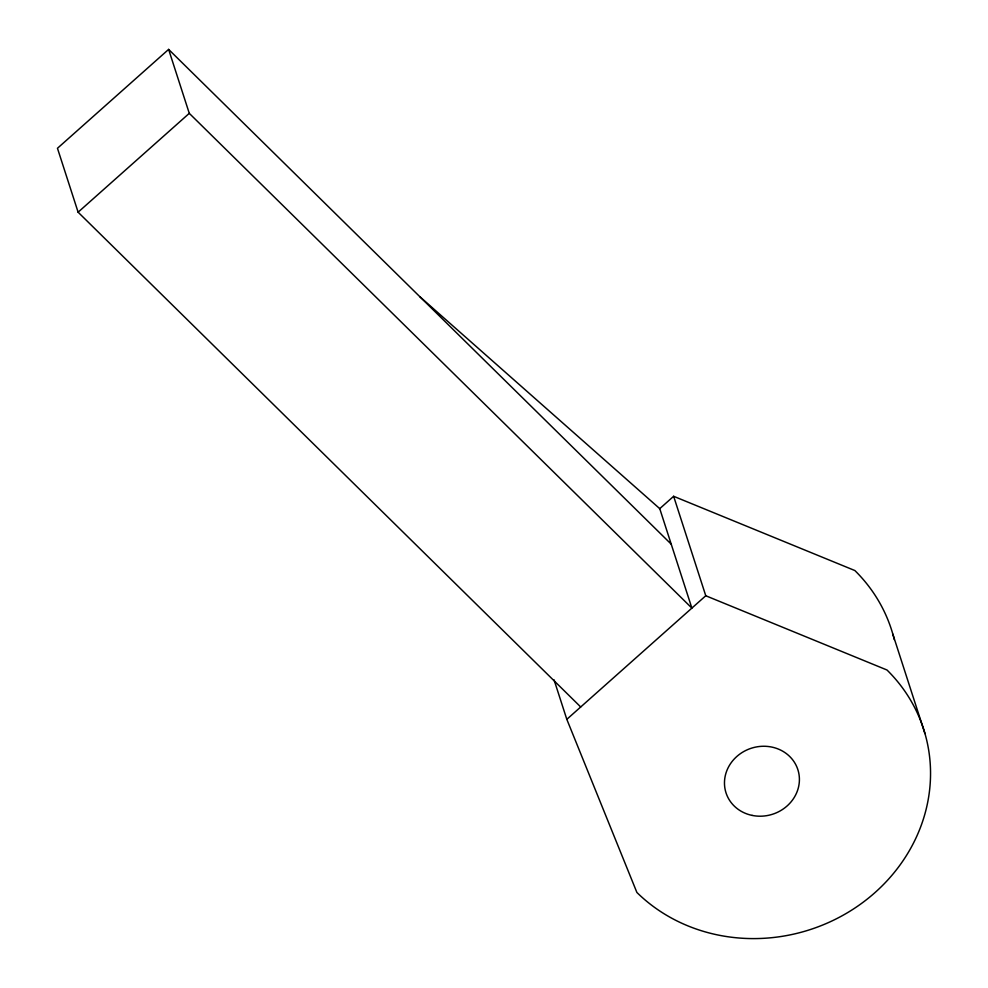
<?xml version="1.0" encoding="UTF-8"?>
<svg xmlns="http://www.w3.org/2000/svg" width="988" height="988" viewBox="0 0 988 988"><rect width="100%" height="100%" fill="white"/><g stroke="black" fill="none" stroke-linecap="round" stroke-linejoin="round"><path stroke-width="1.48" d="M671.21 544.166L168.627 49.4L57.465 148.274L78.114 212.198L580.709 706.976M78.114 212.198L189.276 113.336L168.627 49.4M659.527 508.845L673.643 496.297L854.867 570.545A169.862 156.005 -17.9 0 1 894.313 639.693M566.816 719.338L705.765 595.752L886.989 670A169.862 156.005 -17.9 0 1 875.022 892.559A169.862 156.005 -17.9 0 1 636.89 892.46L566.816 719.338L554.058 679.843M419.925 296.783L659.749 508.647L691.872 608.102L189.276 113.336M892.831 634.111L924.953 733.565M673.643 496.297L705.765 595.752M752.103 815.396A37.742 34.666 -17.9 0 0 798.168 770.64A37.742 34.666 -17.9 0 0 735.541 757.673A37.742 34.666 -17.9 0 0 752.103 815.396"/></g></svg>
